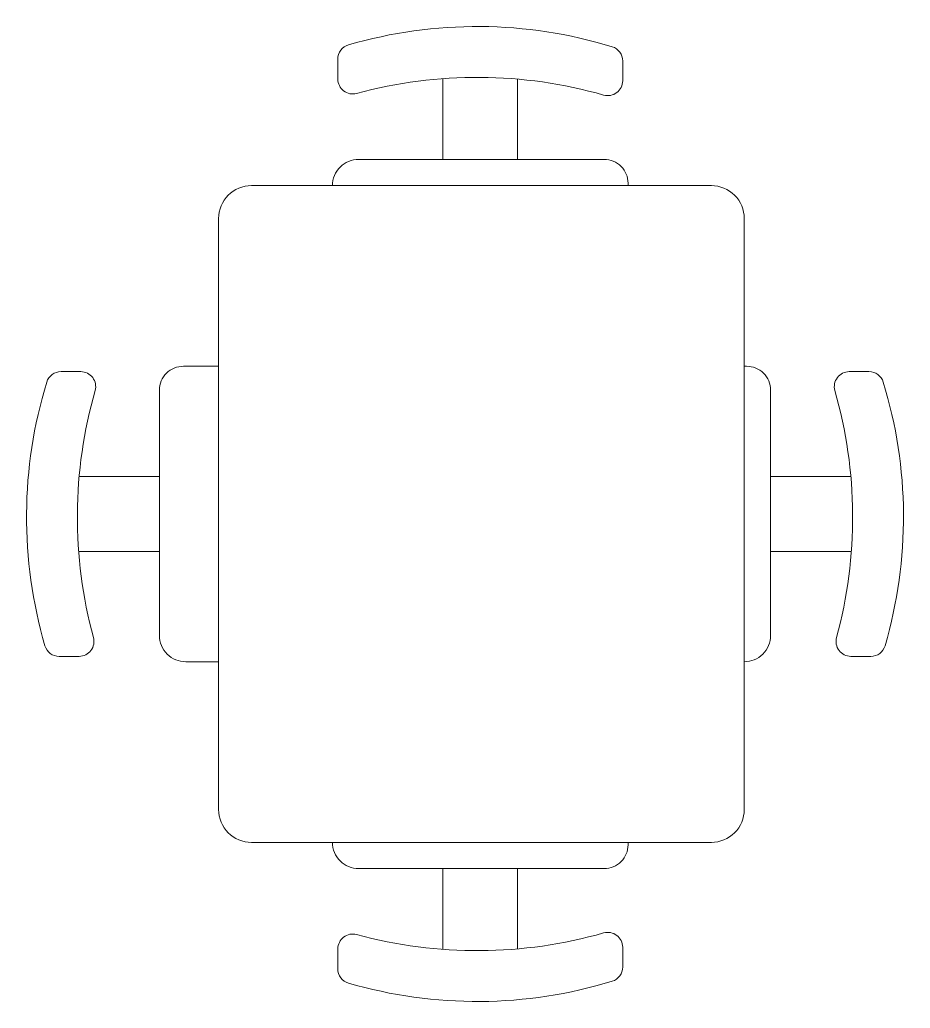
# Model space of a CAD drawing. Header units: millimetres. Extents: x 64.43 to 65.79, y 160.2 to 161.71.
import ezdxf

# ---------------------------------------------------------------- set-up
doc = ezdxf.new("R2010")
doc.units = ezdxf.units.MM
doc.layers.add('ARREDI', color=7, linetype='Continuous', lineweight=9)

# ---------------------------------------------------------------- blocks, each defined once
blk = doc.blocks.new('*U45')
for p, q in [((-0.0587, 0.1629), (-0.0587, 0.04)), ((0.0551, 0.1622), (0.0551, 0.04)), ((-0.6122, -0.4431), (-0.49, -0.4431)), ((0.5622, -0.4431), (0.44, -0.4431)), ((-0.6129, -0.5569), (-0.49, -0.5569)), ((0.5629, -0.5569), (0.44, -0.5569)), ((-0.0587, -1.1629), (-0.0587, -1.04)), ((0.0551, -1.1622), (0.0551, -1.04))]:
    blk.add_line(p, q)
for points in [[(0.215, 0.1897), (0.215, 0.1598, -0.498357), (0.186, 0.1379, 0.136859), (-0.1899, 0.1404, -0.494303), (-0.2186, 0.1623), (-0.2186, 0.1925, -0.333318), (-0.2023, 0.2143, -0.146448), (0.1989, 0.2115, -0.329445)], [(0.35, 0), (-0.35, 0, 0.414214), (-0.4, -0.05), (-0.4, -0.95, 0.414214), (-0.35, -1), (0.35, -1, 0.414214), (0.4, -0.95), (0.4, -0.05, 0.414214)], [(-0.6397, -0.2832), (-0.6098, -0.2832, -0.498357), (-0.5879, -0.3122, 0.136859), (-0.5904, -0.6881, -0.494303), (-0.6123, -0.7168), (-0.6425, -0.7168, -0.333318), (-0.6643, -0.7005, -0.146448), (-0.6615, -0.2993, -0.329445)], [(0.5897, -0.2832), (0.5598, -0.2832, 0.498357), (0.5379, -0.3122, -0.136859), (0.5404, -0.6881, 0.494303), (0.5623, -0.7168), (0.5925, -0.7168, 0.333318), (0.6143, -0.7005, 0.146448), (0.6115, -0.2993, 0.329445)], [(0.215, -1.1897), (0.215, -1.1598, 0.498357), (0.186, -1.1379, -0.136859), (-0.1899, -1.1404, 0.494303), (-0.2186, -1.1623), (-0.2186, -1.1925, 0.333318), (-0.2023, -1.2143, 0.146448), (0.1989, -1.2115, 0.329445)]]:
    blk.add_lwpolyline(points, format="xyb", close=True)
for points in [[(-0.2268, 0), (-0.2268, 0, -0.414214), (-0.1868, 0.04), (0.1868, 0.04, -0.414214), (0.2232, 0.0036), (0.2232, 0)], [(-0.4, -0.725), (-0.45, -0.725, -0.414214), (-0.49, -0.685), (-0.49, -0.3114, -0.414214), (-0.4536, -0.275), (-0.4, -0.275)], [(0.4, -0.725), (0.4, -0.725, 0.414214), (0.44, -0.685), (0.44, -0.3114, 0.414214), (0.4036, -0.275), (0.4, -0.275)], [(-0.2268, -1), (-0.2268, -1, 0.414214), (-0.1868, -1.04), (0.1868, -1.04, 0.414214), (0.2232, -1.0036), (0.2232, -1)]]:
    blk.add_lwpolyline(points, format="xyb")

msp = doc.modelspace()

# ---------------------------------------------------------------- block references
at = {"layer": 'ARREDI'}
msp.add_blockref('*U45', (65.1336, 161.4543), dxfattribs=at)

doc.saveas('drawing.dxf')
